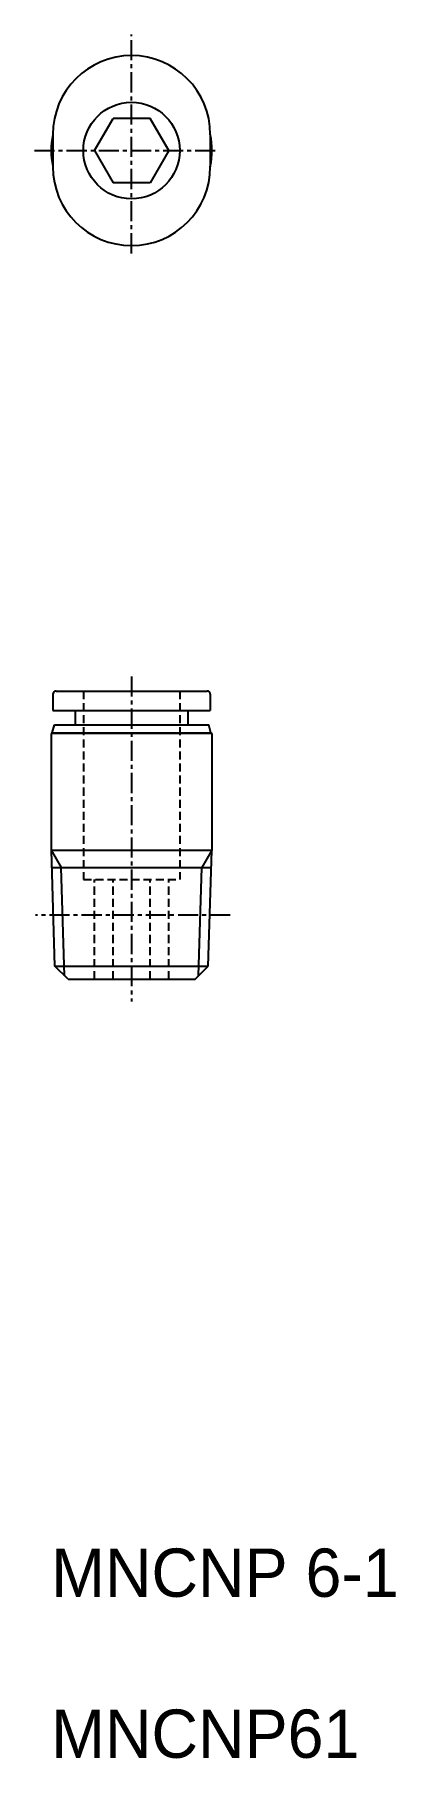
# Model space of a CAD drawing. Extents: x -1 to 21, y 0 to 107.
import ezdxf

# ---------------------------------------------------------------- set-up
doc = ezdxf.new("R2010")
doc.units = 0
doc.linetypes.add('CENTER', pattern=[2, 1.25, -0.25, 0.25, -0.25])
doc.linetypes.add('DASHED', pattern=[0.75, 0.5, -0.25])
doc.layers.get('0').update_dxf_attribs({"linetype": 'CONTINUOUS'})
doc.layers.add('CENTER', color=1, linetype='CENTER')

msp = doc.modelspace()

# ---------------------------------------------------------------- linework, layer by layer
at = {"color": 7, "linetype": 'CONTINUOUS'}
for p, q in [((2.69, 99.83), (3.85, 101.83)), ((6.15, 101.83), (3.85, 101.83)), ((7.31, 99.83), (6.15, 101.83)), ((0.1, 100.83), (0.1, 98.83)), ((9.9, 100.83), (9.9, 98.83)), ((2.69, 99.83), (3.85, 97.83)), ((7.31, 99.83), (6.15, 97.83)), ((6.15, 97.83), (3.85, 97.83)), ((0.1, 66.06), (0.1, 65.06)), ((0.3, 66.26), (9.7, 66.26)), ((9.9, 66.06), (9.9, 65.06)), ((0.1, 65.06), (9.9, 65.06)), ((1.5, 65.06), (1.5, 64.16)), ((8.5, 65.06), (8.5, 64.16)), ((0.07, 63.66), (0, 63.62)), ((0, 63.62), (0, 56.38)), ((10, 63.62), (0, 63.62)), ((0.07, 63.66), (0.2, 64.16)), ((0.07, 63.66), (9.93, 63.66)), ((0.2, 64.16), (9.8, 64.16)), ((9.93, 63.66), (9.8, 64.16)), ((9.93, 63.66), (10, 63.62)), ((10, 63.62), (10, 56.38)), ((0, 56.38), (10, 56.38)), ((0.23, 49.18), (0.01, 56.36)), ((9.77, 49.18), (9.99, 56.36)), ((0.04, 55.3), (9.96, 55.3)), ((0.23, 49.18), (9.77, 49.18)), ((1.05, 48.36), (0.23, 49.18)), ((1.05, 48.36), (8.95, 48.36)), ((8.95, 48.36), (9.77, 49.18))]:
    msp.add_line(p, q, dxfattribs=at)
at = {"color": 3, "linetype": 'DASHED'}
for p, q in [((2, 66.26), (2, 54.56)), ((8, 66.26), (8, 54.56)), ((2, 54.56), (8, 54.56)), ((2.69, 48.36), (2.69, 54.56)), ((3.85, 48.36), (3.85, 54.56)), ((6.15, 48.36), (6.15, 54.56)), ((7.31, 48.36), (7.31, 54.56))]:
    msp.add_line(p, q, dxfattribs=at)
at = {"color": 3, "linetype": 'CONTINUOUS'}
for p, q in [((0, 56.38), (0.62, 55.3)), ((10, 56.38), (9.38, 55.3)), ((0.83, 48.58), (0.62, 55.3)), ((9.17, 48.58), (9.38, 55.3))]:
    msp.add_line(p, q, dxfattribs=at)
at = {"color": 7, "linetype": 'CONTINUOUS'}
msp.add_circle((5, 99.83), 3, dxfattribs=at)
for centre, radius, start, end in [((5, 100.83), 4.9, 0, 180), ((5, 99.83), 5, 168.5215, 191.4785), ((5, 99.83), 5, 348.5215, 11.4785), ((5, 98.83), 4.9, 180, 0), ((0.3, 66.06), 0.2, 90, 180), ((9.7, 66.06), 0.2, 0, 90)]:
    msp.add_arc(centre, radius, start, end, dxfattribs=at)
at = {"layer": 'CENTER', "color": 1, "linetype": 'CENTER'}
for p, q in [((5, 93.44), (5, 107.04)), ((-1.04, 99.83), (10.31, 99.83)), ((5, 67.17), (5, 46.97)), ((11.14, 52.33), (-0.98, 52.33))]:
    msp.add_line(p, q, dxfattribs=at)

# ---------------------------------------------------------------- texts
for s, p in [('MNCNP 6-1', (0, 10)), ('MNCNP61', (0, 0))]:
    msp.add_text(s, height=3).set_placement(p)

doc.saveas('drawing.dxf')
